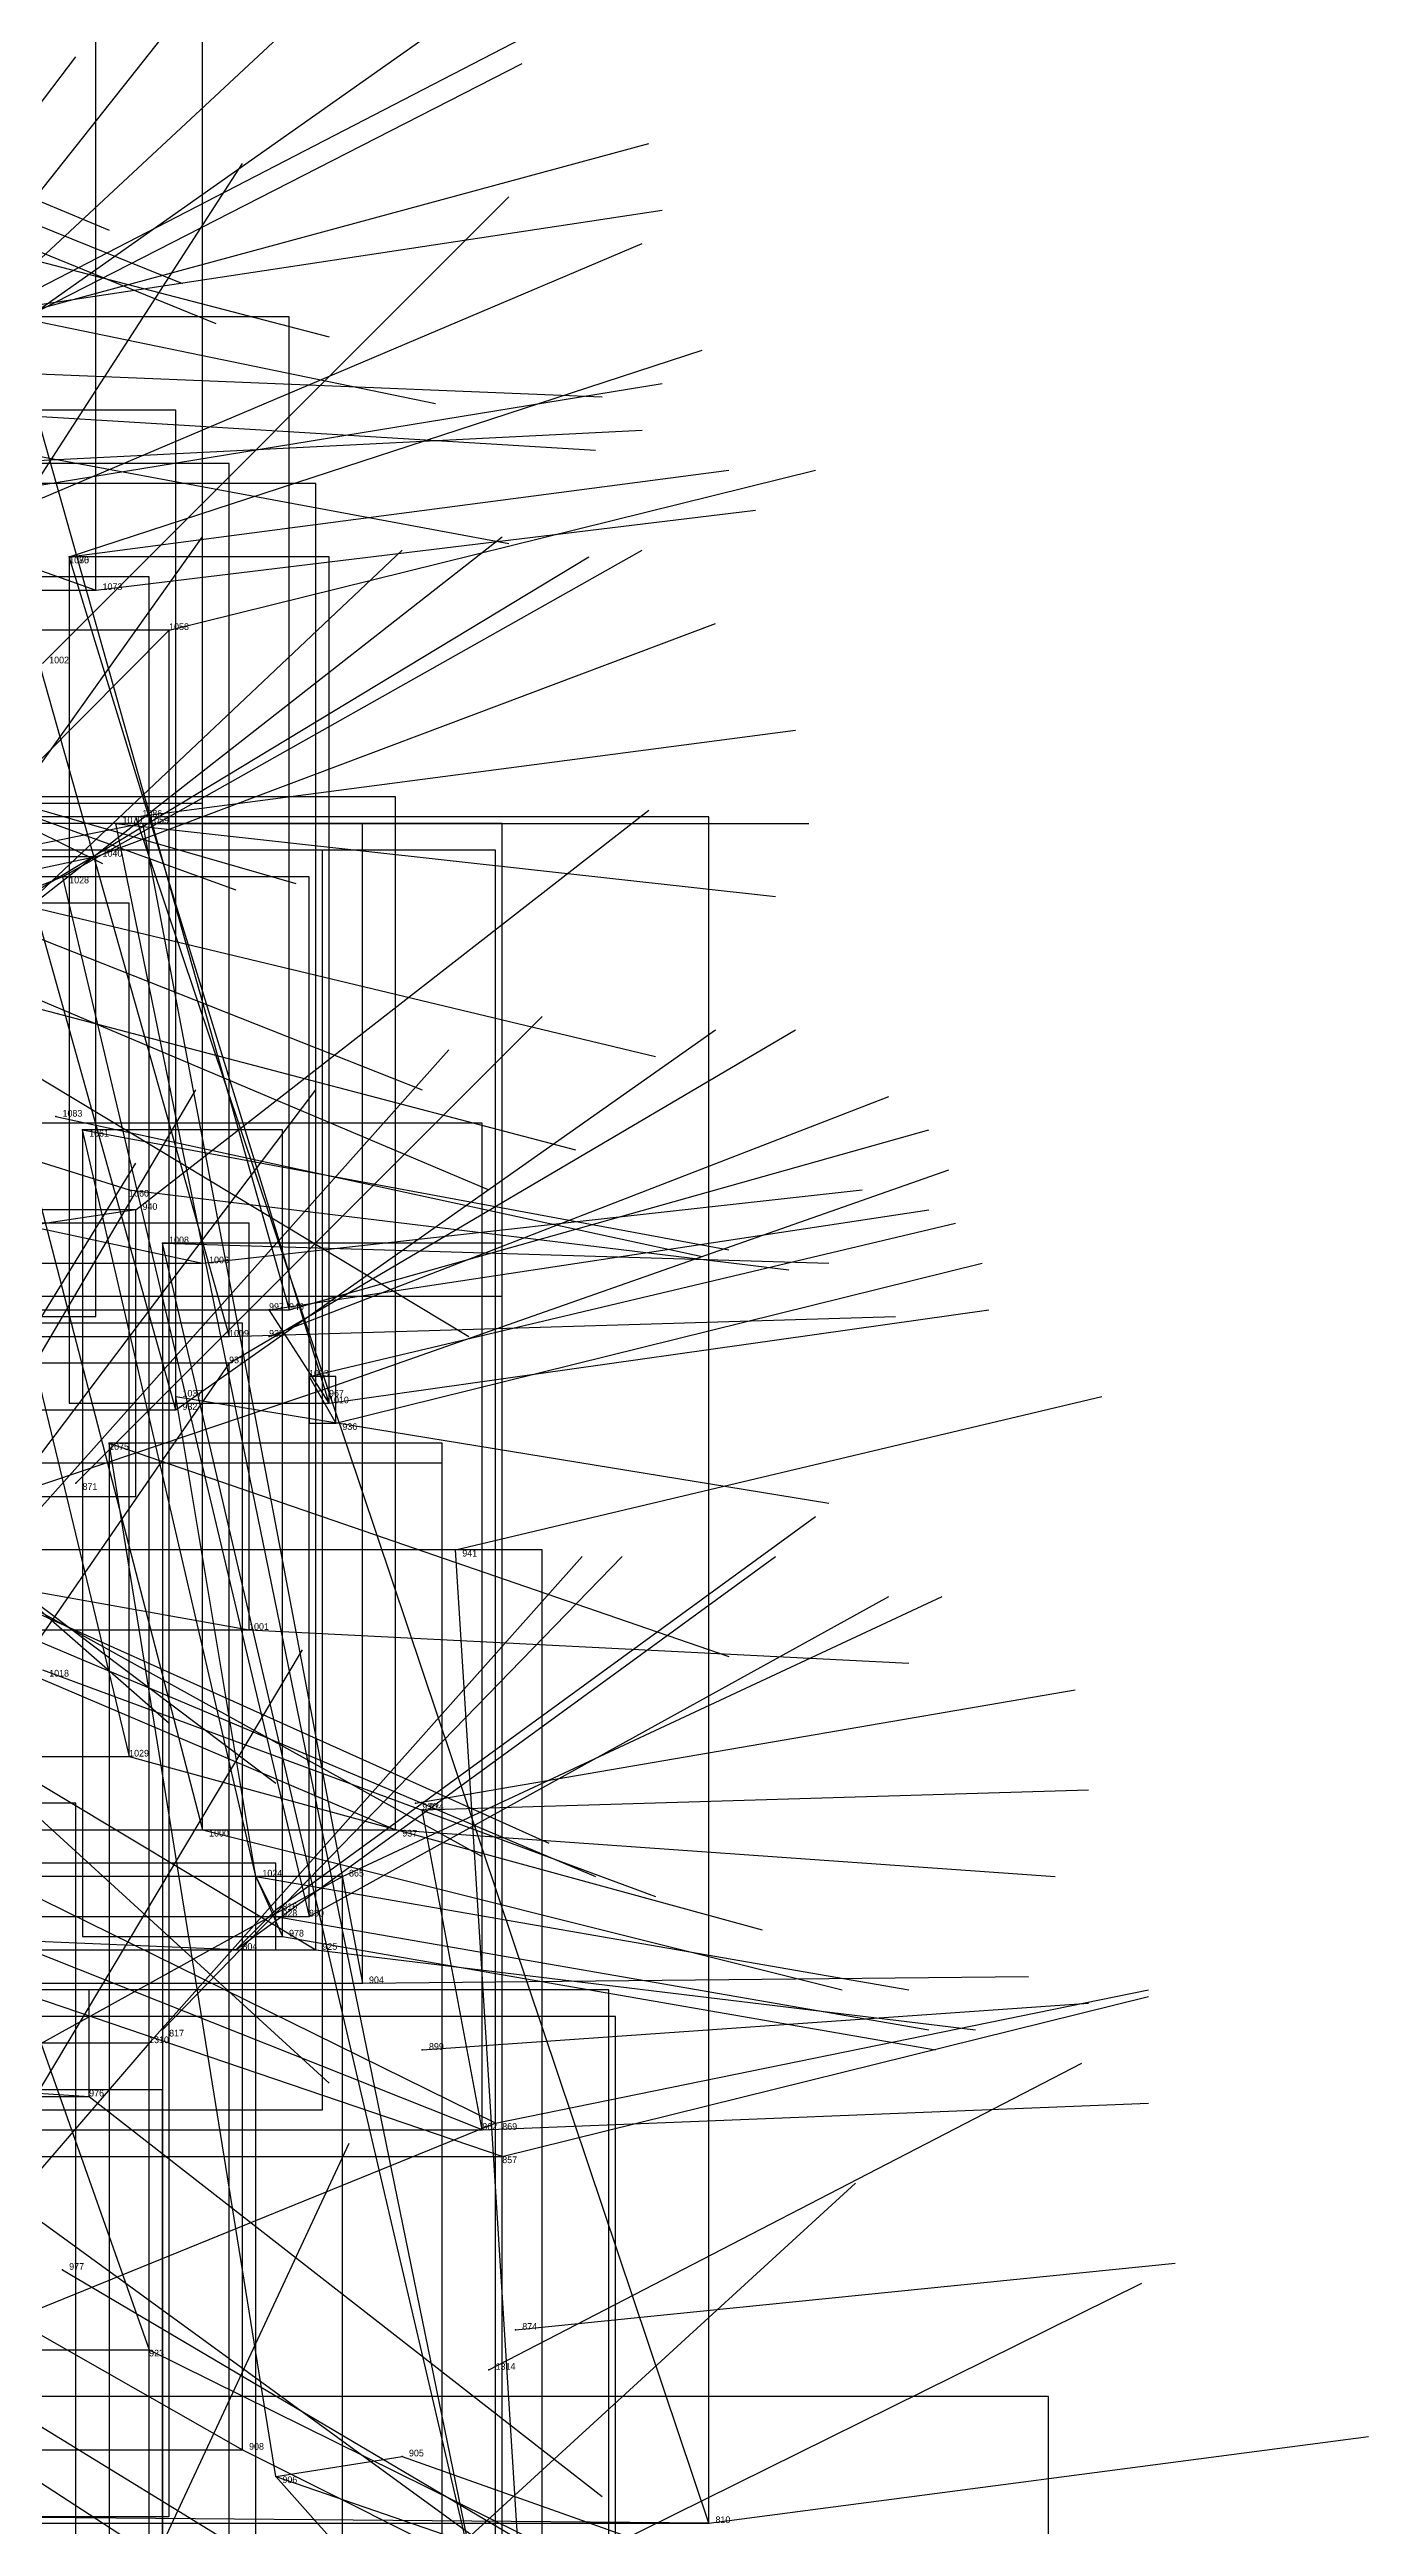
# Model space of a CAD drawing. Extents: x 59.1 to 70.8, y 600.3 to 605.1.
# Drawn here: x 68.3771 to 68.575, y 601.6475 to 602.0191 of the extents above; entities that cross this region are included whole.
import ezdxf

# ---------------------------------------------------------------- set-up
doc = ezdxf.new("R2010")
doc.units = 0
for name, color, linetype in [('Clients', 3, 'CONTINUOUS'), ('Facilities', 3, 'CONTINUOUS'), ('Facilities_lines', 3, 'CONTINUOUS'), ('Min_max_boxes', 1, 'CONTINUOUS'), ('Normals', 1, 'CONTINUOUS'), ('Source_points', 5, 'CONTINUOUS'), ('Text', 3, 'CONTINUOUS')]:
    doc.layers.add(name, color=color, linetype=linetype)

msp = doc.modelspace()

# ---------------------------------------------------------------- linework, layer by layer
at = {"layer": 'Clients', "color": 5}
for p in [(68.38, 601.943, 446.953), (68.384, 601.938, 446.892), (68.395, 601.932, 446.829), (68.39, 601.904, 446.768), (68.387, 601.903, 446.929), (68.382, 601.857, 446.818), (68.389, 601.848, 446.759), (68.394, 601.84, 446.702), (68.4, 601.837, 446.643), (68.41, 601.83, 446.579), (68.413, 601.83, 446.501), (68.404, 601.826, 446.662), (68.418, 601.818, 446.405), (68.396, 601.817, 446.747), (68.42, 601.813, 446.464), (68.386, 601.81, 446.829), (68.438, 601.794, 446.359), (68.407, 601.782, 446.52), (68.389, 601.763, 446.641), (68.433, 601.755, 446.363), (68.4, 601.752, 446.583), (68.429, 601.752, 446.444), (68.421, 601.745, 446.131), (68.411, 601.74, 445.995), (68.411, 601.739, 446.467), (68.412, 601.736, 446.532), (68.416, 601.739, 446.057), (68.417, 601.734, 446.408), (68.424, 601.729, 446.347), (68.383, 601.712, 446.627), (68.392, 601.674, 446.448), (68.406, 601.659, 446.391), (68.43, 601.658, 446.314)]:
    msp.add_point(p, dxfattribs=at)
at = {"layer": 'Facilities', "color": 3}
for p in [(68.38, 601.943, 446.834), (68.391, 601.903, 446.85), (68.384, 601.898, 446.694), (68.379, 601.895, 446.614), (68.378, 601.859, 446.877), (68.39, 601.845, 446.347), (68.41, 601.826, 446.422), (68.404, 601.822, 446.344), (68.416, 601.82, 446.523), (68.396, 601.815, 446.271), (68.419, 601.816, 446.582), (68.381, 601.804, 446.197), (68.432, 601.756, 446.286), (68.408, 601.745, 446.526), (68.405, 601.734, 445.98), (68.394, 601.722, 445.908), (68.392, 601.72, 445.829), (68.433, 601.719, 446.289), (68.442, 601.707, 446.23), (68.444, 601.708, 446.172), (68.445, 601.703, 446.113), (68.379, 601.686, 446.508), (68.447, 601.677, 446.068), (68.443, 601.671, 445.913), (68.411, 601.655, 446.333), (68.476, 601.648, 445.896)]:
    msp.add_point(p, dxfattribs=at)
at = {"layer": 'Facilities_lines', "color": 3}
for p, q in [((68.309, 602.103, 447.651), (68.4, 601.752, 446.583)), ((67.996, 602.075, 447.467), (68.384, 601.938, 446.892)), ((68.371, 601.979, 446.984), (68.413, 601.83, 446.501)), ((68.396, 601.815, 446.271), (68.354, 601.965, 446.752)), ((68.367, 601.957, 447.069), (68.404, 601.826, 446.662)), ((68.051, 601.954, 446.915), (68.417, 601.734, 446.408)), ((68.051, 601.954, 446.915), (68.389, 601.848, 446.759)), ((68.419, 601.816, 446.582), (68.38, 601.943, 446.953)), ((68.298, 601.94, 447.351), (68.392, 601.674, 446.448)), ((68.114, 601.649, 446.142), (68.395, 601.932, 446.829)), ((68.065, 601.907, 446.829), (68.429, 601.752, 446.444)), ((68.078, 601.906, 446.915), (68.4, 601.837, 446.643)), ((68.476, 601.648, 445.896), (68.39, 601.904, 446.768)), ((68.391, 601.903, 446.85), (68.073, 601.839, 446.671)), ((68.445, 601.62, 446.097), (68.387, 601.903, 446.929)), ((68.391, 601.903, 446.85), (68.424, 601.729, 446.347)), ((68.444, 601.708, 446.172), (68.056, 601.899, 446.899)), ((68.384, 601.898, 446.694), (68.061, 601.829, 446.867)), ((68.379, 601.895, 446.614), (68.087, 601.776, 446.802)), ((68.379, 601.895, 446.614), (68.416, 601.739, 446.057)), ((68.361, 601.879, 446.997), (68.389, 601.763, 446.641)), ((68.442, 601.707, 446.23), (68.062, 601.858, 446.744)), ((68.408, 601.745, 446.526), (68.382, 601.857, 446.818)), ((68.445, 601.62, 446.097), (68.078, 601.845, 446.594)), ((68.39, 601.845, 446.347), (68.101, 601.802, 446.886)), ((68.067, 601.843, 446.654), (68.407, 601.782, 446.52)), ((68.445, 601.622, 446.04), (68.394, 601.84, 446.702)), ((68.445, 601.703, 446.113), (68.065, 601.832, 446.804)), ((68.419, 601.816, 446.582), (68.41, 601.83, 446.579)), ((68.109, 601.828, 446.366), (68.406, 601.659, 446.391)), ((68.404, 601.822, 446.344), (68.146, 601.448, 445.749)), ((68.098, 601.71, 446.427), (68.418, 601.818, 446.405)), ((68.416, 601.82, 446.523), (68.42, 601.813, 446.464)), ((68.408, 601.745, 446.526), (68.396, 601.817, 446.747)), ((68.14, 601.807, 446.215), (68.402, 601.637, 446.406)), ((68.411, 601.655, 446.333), (68.386, 601.81, 446.829)), ((68.451, 601.587, 445.594), (68.438, 601.794, 446.359)), ((68.442, 601.707, 446.23), (68.433, 601.755, 446.363)), ((68.405, 601.734, 445.98), (68.093, 601.747, 446.706)), ((68.132, 601.585, 446.092), (68.421, 601.745, 446.131)), ((68.408, 601.745, 446.526), (68.412, 601.736, 446.532)), ((68.408, 601.745, 446.526), (68.411, 601.739, 446.467)), ((68.405, 601.734, 445.98), (68.411, 601.74, 445.995)), ((68.137, 601.728, 445.92), (68.383, 601.712, 446.627)), ((68.392, 601.72, 445.829), (68.182, 601.476, 445.993)), ((68.444, 601.708, 446.172), (68.122, 601.577, 445.775)), ((68.411, 601.655, 446.333), (68.43, 601.658, 446.314)), ((68.411, 601.655, 446.333), (68.436, 601.627, 446.155)), ((68.476, 601.648, 445.896), (68.119, 601.651, 446.078))]:
    msp.add_line(p, q, dxfattribs=at)
at = {"layer": 'Min_max_boxes', "color": 1}
for p, q in [((68.4, 601.752, 446.583), (68.4, 602.103, 446.583)), ((68.4, 601.752, 447.651), (68.4, 602.103, 447.651)), ((68.384, 601.938, 446.892), (68.384, 602.075, 446.892)), ((68.384, 601.938, 447.467), (68.384, 602.075, 447.467)), ((68.413, 601.979, 446.501), (68.017, 601.979, 446.501)), ((68.413, 601.979, 447.155), (68.017, 601.979, 447.155)), ((68.413, 601.83, 446.501), (68.413, 601.979, 446.501)), ((68.413, 601.83, 447.155), (68.413, 601.979, 447.155)), ((68.413, 601.979, 446.501), (68.413, 601.979, 447.155)), ((68.396, 601.965, 446.271), (68.354, 601.965, 446.271)), ((68.396, 601.965, 446.752), (68.354, 601.965, 446.752)), ((68.396, 601.815, 446.271), (68.396, 601.965, 446.271)), ((68.396, 601.815, 446.752), (68.396, 601.965, 446.752)), ((68.396, 601.965, 446.271), (68.396, 601.965, 446.752)), ((68.404, 601.957, 446.662), (68.367, 601.957, 446.662)), ((68.404, 601.957, 447.069), (68.367, 601.957, 447.069)), ((68.404, 601.826, 446.662), (68.404, 601.957, 446.662)), ((68.404, 601.826, 447.069), (68.404, 601.957, 447.069)), ((68.404, 601.957, 446.662), (68.404, 601.957, 447.069)), ((68.417, 601.954, 446.408), (68.051, 601.954, 446.408)), ((68.417, 601.954, 446.915), (68.051, 601.954, 446.915)), ((68.417, 601.734, 446.408), (68.417, 601.954, 446.408)), ((68.417, 601.734, 446.915), (68.417, 601.954, 446.915)), ((68.417, 601.954, 446.408), (68.417, 601.954, 446.915)), ((68.419, 601.943, 446.579), (68.38, 601.943, 446.579)), ((68.38, 601.943, 446.579), (68.38, 601.816, 446.579)), ((68.419, 601.943, 446.953), (68.38, 601.943, 446.953)), ((68.38, 601.943, 446.953), (68.38, 601.816, 446.953)), ((68.38, 601.943, 446.579), (68.38, 601.943, 446.953)), ((68.419, 601.816, 446.579), (68.419, 601.943, 446.579)), ((68.419, 601.816, 446.953), (68.419, 601.943, 446.953)), ((68.419, 601.943, 446.579), (68.419, 601.943, 446.953)), ((67.996, 601.938, 446.892), (68.384, 601.938, 446.892)), ((67.996, 601.938, 447.467), (68.384, 601.938, 447.467)), ((68.392, 601.94, 446.448), (68.298, 601.94, 446.448)), ((68.392, 601.94, 447.351), (68.298, 601.94, 447.351)), ((68.384, 601.938, 446.892), (68.384, 601.938, 447.467)), ((68.392, 601.674, 446.448), (68.392, 601.94, 446.448)), ((68.392, 601.674, 447.351), (68.392, 601.94, 447.351)), ((68.392, 601.94, 446.448), (68.392, 601.94, 447.351)), ((68.395, 601.932, 446.142), (68.114, 601.932, 446.142)), ((68.395, 601.932, 446.829), (68.114, 601.932, 446.829)), ((68.395, 601.649, 446.142), (68.395, 601.932, 446.142)), ((68.395, 601.649, 446.829), (68.395, 601.932, 446.829)), ((68.395, 601.932, 446.142), (68.395, 601.932, 446.829)), ((68.429, 601.907, 446.444), (68.065, 601.907, 446.444)), ((68.429, 601.907, 446.829), (68.065, 601.907, 446.829)), ((68.429, 601.752, 446.444), (68.429, 601.907, 446.444)), ((68.429, 601.752, 446.829), (68.429, 601.907, 446.829)), ((68.429, 601.907, 446.444), (68.429, 601.907, 446.829)), ((68.4, 601.906, 446.643), (68.078, 601.906, 446.643)), ((68.4, 601.906, 446.915), (68.078, 601.906, 446.915)), ((68.476, 601.904, 445.896), (68.119, 601.904, 445.896)), ((68.476, 601.904, 446.768), (68.119, 601.904, 446.768)), ((68.4, 601.837, 446.643), (68.4, 601.906, 446.643)), ((68.4, 601.837, 446.915), (68.4, 601.906, 446.915)), ((68.4, 601.906, 446.643), (68.4, 601.906, 446.915)), ((68.476, 601.648, 445.896), (68.476, 601.904, 445.896)), ((68.476, 601.648, 446.768), (68.476, 601.904, 446.768)), ((68.476, 601.904, 445.896), (68.476, 601.904, 446.768)), ((68.424, 601.903, 446.347), (68.073, 601.903, 446.347)), ((68.424, 601.903, 446.85), (68.073, 601.903, 446.85)), ((68.445, 601.903, 446.097), (68.078, 601.903, 446.097)), ((68.445, 601.903, 446.929), (68.078, 601.903, 446.929)), ((68.424, 601.729, 446.347), (68.424, 601.903, 446.347)), ((68.424, 601.729, 446.85), (68.424, 601.903, 446.85)), ((68.424, 601.903, 446.347), (68.424, 601.903, 446.85)), ((68.445, 601.62, 446.097), (68.445, 601.903, 446.097)), ((68.445, 601.62, 446.929), (68.445, 601.903, 446.929)), ((68.445, 601.903, 446.097), (68.445, 601.903, 446.929)), ((68.418, 601.899, 446.405), (68.054, 601.899, 446.405)), ((68.418, 601.899, 446.961), (68.054, 601.899, 446.961)), ((68.444, 601.899, 445.775), (68.056, 601.899, 445.775)), ((68.444, 601.899, 446.899), (68.056, 601.899, 446.899)), ((68.384, 601.898, 446.694), (68.061, 601.898, 446.694)), ((68.384, 601.898, 446.867), (68.061, 601.898, 446.867)), ((68.384, 601.829, 446.694), (68.384, 601.898, 446.694)), ((68.384, 601.829, 446.867), (68.384, 601.898, 446.867)), ((68.384, 601.898, 446.694), (68.384, 601.898, 446.867)), ((68.418, 601.71, 446.405), (68.418, 601.899, 446.405)), ((68.418, 601.71, 446.961), (68.418, 601.899, 446.961)), ((68.418, 601.899, 446.405), (68.418, 601.899, 446.961)), ((68.444, 601.577, 445.775), (68.444, 601.899, 445.775)), ((68.444, 601.577, 446.899), (68.444, 601.899, 446.899)), ((68.444, 601.899, 445.775), (68.444, 601.899, 446.899)), ((68.416, 601.895, 446.057), (68.087, 601.895, 446.057)), ((68.416, 601.895, 446.802), (68.087, 601.895, 446.802)), ((68.416, 601.739, 446.057), (68.416, 601.895, 446.057)), ((68.416, 601.739, 446.802), (68.416, 601.895, 446.802)), ((68.416, 601.895, 446.057), (68.416, 601.895, 446.802)), ((68.389, 601.891, 446.641), (68.361, 601.891, 446.641)), ((68.389, 601.891, 447.015), (68.361, 601.891, 447.015)), ((68.389, 601.763, 446.641), (68.389, 601.891, 446.641)), ((68.389, 601.763, 447.015), (68.389, 601.891, 447.015)), ((68.389, 601.891, 446.641), (68.389, 601.891, 447.015)), ((68.442, 601.858, 446.23), (68.062, 601.858, 446.23)), ((68.442, 601.858, 446.744), (68.062, 601.858, 446.744)), ((68.412, 601.857, 446.467), (68.382, 601.857, 446.467)), ((68.382, 601.857, 446.467), (68.382, 601.736, 446.467)), ((68.412, 601.857, 446.818), (68.382, 601.857, 446.818)), ((68.382, 601.857, 446.818), (68.382, 601.736, 446.818)), ((68.382, 601.857, 446.467), (68.382, 601.857, 446.818)), ((68.412, 601.736, 446.467), (68.412, 601.857, 446.467)), ((68.412, 601.736, 446.818), (68.412, 601.857, 446.818)), ((68.412, 601.857, 446.467), (68.412, 601.857, 446.818)), ((68.442, 601.707, 446.23), (68.442, 601.858, 446.23)), ((68.442, 601.707, 446.744), (68.442, 601.858, 446.744)), ((68.442, 601.858, 446.23), (68.442, 601.858, 446.744)), ((68.39, 601.845, 446.347), (68.101, 601.845, 446.347)), ((68.39, 601.845, 446.886), (68.101, 601.845, 446.886)), ((68.39, 601.802, 446.347), (68.39, 601.845, 446.347)), ((68.39, 601.802, 446.886), (68.39, 601.845, 446.886)), ((68.39, 601.845, 446.347), (68.39, 601.845, 446.886)), ((68.407, 601.843, 446.52), (68.067, 601.843, 446.52)), ((68.407, 601.843, 446.654), (68.067, 601.843, 446.654)), ((68.445, 601.84, 446.04), (68.394, 601.84, 446.04)), ((68.394, 601.84, 446.04), (68.394, 601.622, 446.04)), ((68.445, 601.84, 446.702), (68.394, 601.84, 446.702)), ((68.394, 601.84, 446.702), (68.394, 601.622, 446.702)), ((68.394, 601.84, 446.04), (68.394, 601.84, 446.702)), ((68.407, 601.782, 446.52), (68.407, 601.843, 446.52)), ((68.407, 601.782, 446.654), (68.407, 601.843, 446.654)), ((68.407, 601.843, 446.52), (68.407, 601.843, 446.654)), ((68.445, 601.622, 446.04), (68.445, 601.84, 446.04)), ((68.445, 601.622, 446.702), (68.445, 601.84, 446.702)), ((68.445, 601.84, 446.04), (68.445, 601.84, 446.702)), ((68.078, 601.837, 446.643), (68.4, 601.837, 446.643)), ((68.078, 601.837, 446.915), (68.4, 601.837, 446.915)), ((68.4, 601.837, 446.643), (68.4, 601.837, 446.915)), ((68.017, 601.83, 446.501), (68.413, 601.83, 446.501)), ((68.017, 601.83, 447.155), (68.413, 601.83, 447.155)), ((68.061, 601.829, 446.694), (68.384, 601.829, 446.694)), ((68.061, 601.829, 446.867), (68.384, 601.829, 446.867)), ((68.445, 601.832, 446.113), (68.065, 601.832, 446.113)), ((68.445, 601.832, 446.804), (68.065, 601.832, 446.804)), ((68.384, 601.829, 446.694), (68.384, 601.829, 446.867)), ((68.413, 601.83, 446.501), (68.413, 601.83, 447.155)), ((68.445, 601.703, 446.113), (68.445, 601.832, 446.113)), ((68.445, 601.703, 446.804), (68.445, 601.832, 446.804)), ((68.445, 601.832, 446.113), (68.445, 601.832, 446.804)), ((68.406, 601.828, 446.366), (68.109, 601.828, 446.366)), ((68.406, 601.828, 446.391), (68.109, 601.828, 446.391)), ((68.367, 601.826, 446.662), (68.404, 601.826, 446.662)), ((68.367, 601.826, 447.069), (68.404, 601.826, 447.069)), ((68.404, 601.826, 446.662), (68.404, 601.826, 447.069)), ((68.406, 601.659, 446.366), (68.406, 601.828, 446.366)), ((68.406, 601.659, 446.391), (68.406, 601.828, 446.391)), ((68.406, 601.828, 446.366), (68.406, 601.828, 446.391)), ((68.404, 601.822, 445.749), (68.146, 601.822, 445.749)), ((68.404, 601.822, 446.344), (68.146, 601.822, 446.344)), ((68.404, 601.448, 445.749), (68.404, 601.822, 445.749)), ((68.404, 601.448, 446.344), (68.404, 601.822, 446.344)), ((68.404, 601.822, 445.749), (68.404, 601.822, 446.344)), ((68.42, 601.82, 446.464), (68.416, 601.82, 446.464)), ((68.416, 601.82, 446.464), (68.416, 601.813, 446.464)), ((68.42, 601.82, 446.523), (68.416, 601.82, 446.523)), ((68.416, 601.82, 446.523), (68.416, 601.813, 446.523)), ((68.416, 601.82, 446.464), (68.416, 601.82, 446.523)), ((68.42, 601.813, 446.464), (68.42, 601.82, 446.464)), ((68.42, 601.813, 446.523), (68.42, 601.82, 446.523)), ((68.42, 601.82, 446.464), (68.42, 601.82, 446.523)), ((68.354, 601.815, 446.271), (68.396, 601.815, 446.271)), ((68.354, 601.815, 446.752), (68.396, 601.815, 446.752)), ((68.38, 601.816, 446.579), (68.419, 601.816, 446.579)), ((68.38, 601.816, 446.953), (68.419, 601.816, 446.953)), ((68.38, 601.816, 446.579), (68.38, 601.816, 446.953)), ((68.396, 601.815, 446.271), (68.396, 601.815, 446.752)), ((68.419, 601.816, 446.579), (68.419, 601.816, 446.953)), ((68.416, 601.813, 446.464), (68.42, 601.813, 446.464)), ((68.416, 601.813, 446.523), (68.42, 601.813, 446.523)), ((68.416, 601.813, 446.464), (68.416, 601.813, 446.523)), ((68.42, 601.813, 446.464), (68.42, 601.813, 446.523)), ((68.436, 601.807, 445.721), (68.14, 601.807, 445.721)), ((68.436, 601.807, 446.406), (68.14, 601.807, 446.406)), ((68.436, 601.81, 446.155), (68.386, 601.81, 446.155)), ((68.386, 601.81, 446.155), (68.386, 601.627, 446.155)), ((68.436, 601.81, 446.829), (68.386, 601.81, 446.829)), ((68.386, 601.81, 446.829), (68.386, 601.627, 446.829)), ((68.386, 601.81, 446.155), (68.386, 601.81, 446.829)), ((68.436, 601.627, 446.155), (68.436, 601.81, 446.155)), ((68.436, 601.627, 446.829), (68.436, 601.81, 446.829)), ((68.436, 601.81, 446.155), (68.436, 601.81, 446.829)), ((68.436, 601.462, 445.721), (68.436, 601.807, 445.721)), ((68.436, 601.462, 446.406), (68.436, 601.807, 446.406)), ((68.436, 601.807, 445.721), (68.436, 601.807, 446.406)), ((68.101, 601.802, 446.347), (68.39, 601.802, 446.347)), ((68.101, 601.802, 446.886), (68.39, 601.802, 446.886)), ((68.39, 601.802, 446.347), (68.39, 601.802, 446.886)), ((68.451, 601.794, 444.552), (68.118, 601.794, 444.552)), ((68.451, 601.794, 446.359), (68.118, 601.794, 446.359)), ((68.451, 601.083, 444.552), (68.451, 601.794, 444.552)), ((68.451, 601.083, 446.359), (68.451, 601.794, 446.359)), ((68.451, 601.794, 444.552), (68.451, 601.794, 446.359)), ((68.067, 601.782, 446.52), (68.407, 601.782, 446.52)), ((68.067, 601.782, 446.654), (68.407, 601.782, 446.654)), ((68.407, 601.782, 446.52), (68.407, 601.782, 446.654)), ((68.361, 601.763, 446.641), (68.389, 601.763, 446.641)), ((68.361, 601.763, 447.015), (68.389, 601.763, 447.015)), ((68.389, 601.763, 446.641), (68.389, 601.763, 447.015)), ((68.381, 601.756, 446.068), (68.327, 601.756, 446.068)), ((68.381, 601.756, 446.837), (68.327, 601.756, 446.837)), ((68.381, 601.516, 446.068), (68.381, 601.756, 446.068)), ((68.381, 601.516, 446.837), (68.381, 601.756, 446.837)), ((68.381, 601.756, 446.068), (68.381, 601.756, 446.837)), ((68.065, 601.752, 446.444), (68.429, 601.752, 446.444)), ((68.065, 601.752, 446.829), (68.429, 601.752, 446.829)), ((68.309, 601.752, 446.583), (68.4, 601.752, 446.583)), ((68.309, 601.752, 447.651), (68.4, 601.752, 447.651)), ((68.4, 601.752, 446.583), (68.4, 601.752, 447.651)), ((68.429, 601.752, 446.444), (68.429, 601.752, 446.829)), ((68.411, 601.747, 445.98), (68.093, 601.747, 445.98)), ((68.411, 601.747, 446.706), (68.093, 601.747, 446.706)), ((68.421, 601.745, 445.856), (68.13, 601.745, 445.856)), ((68.421, 601.745, 446.131), (68.13, 601.745, 446.131)), ((68.408, 601.745, 444.661), (68.242, 601.745, 444.661)), ((68.408, 601.745, 445.762), (68.242, 601.745, 445.762)), ((68.408, 600.985, 444.661), (68.408, 601.745, 444.661)), ((68.408, 600.985, 445.762), (68.408, 601.745, 445.762)), ((68.408, 601.745, 444.661), (68.408, 601.745, 445.762)), ((68.411, 601.734, 445.98), (68.411, 601.747, 445.98)), ((68.411, 601.734, 446.706), (68.411, 601.747, 446.706)), ((68.411, 601.747, 445.98), (68.411, 601.747, 446.706)), ((68.421, 601.508, 445.856), (68.421, 601.745, 445.856)), ((68.421, 601.508, 446.131), (68.421, 601.745, 446.131)), ((68.421, 601.745, 445.856), (68.421, 601.745, 446.131)), ((68.087, 601.739, 446.057), (68.416, 601.739, 446.057)), ((68.087, 601.739, 446.802), (68.416, 601.739, 446.802)), ((68.382, 601.736, 446.467), (68.412, 601.736, 446.467)), ((68.382, 601.736, 446.818), (68.412, 601.736, 446.818)), ((68.382, 601.736, 446.467), (68.382, 601.736, 446.818)), ((68.412, 601.736, 446.467), (68.412, 601.736, 446.818)), ((68.416, 601.739, 446.057), (68.416, 601.739, 446.802)), ((68.051, 601.734, 446.408), (68.417, 601.734, 446.408)), ((68.051, 601.734, 446.915), (68.417, 601.734, 446.915)), ((68.093, 601.734, 445.98), (68.411, 601.734, 445.98)), ((68.093, 601.734, 446.706), (68.411, 601.734, 446.706)), ((68.411, 601.734, 445.98), (68.411, 601.734, 446.706)), ((68.417, 601.734, 446.408), (68.417, 601.734, 446.915)), ((68.073, 601.729, 446.347), (68.424, 601.729, 446.347)), ((68.073, 601.729, 446.85), (68.424, 601.729, 446.85)), ((68.424, 601.729, 446.347), (68.424, 601.729, 446.85)), ((68.461, 601.728, 445.032), (68.123, 601.728, 445.032)), ((68.461, 601.728, 446.023), (68.123, 601.728, 446.023)), ((68.383, 601.728, 445.92), (68.137, 601.728, 445.92)), ((68.383, 601.728, 446.627), (68.137, 601.728, 446.627)), ((68.383, 601.712, 445.92), (68.383, 601.728, 445.92)), ((68.383, 601.712, 446.627), (68.383, 601.728, 446.627)), ((68.383, 601.728, 445.92), (68.383, 601.728, 446.627)), ((68.461, 601.266, 445.032), (68.461, 601.728, 445.032)), ((68.461, 601.266, 446.023), (68.461, 601.728, 446.023)), ((68.461, 601.728, 445.032), (68.461, 601.728, 446.023)), ((68.462, 601.724, 445.452), (68.114, 601.724, 445.452)), ((68.462, 601.724, 446.228), (68.114, 601.724, 446.228)), ((68.462, 601.519, 445.452), (68.462, 601.724, 445.452)), ((68.462, 601.519, 446.228), (68.462, 601.724, 446.228)), ((68.462, 601.724, 445.452), (68.462, 601.724, 446.228)), ((68.392, 601.72, 445.829), (68.182, 601.72, 445.829)), ((68.392, 601.72, 445.993), (68.182, 601.72, 445.993)), ((68.392, 601.476, 445.829), (68.392, 601.72, 445.829)), ((68.392, 601.476, 445.993), (68.392, 601.72, 445.993)), ((68.392, 601.72, 445.829), (68.392, 601.72, 445.993)), ((68.054, 601.71, 446.405), (68.418, 601.71, 446.405)), ((68.054, 601.71, 446.961), (68.418, 601.71, 446.961)), ((68.137, 601.712, 445.92), (68.383, 601.712, 445.92)), ((68.137, 601.712, 446.627), (68.383, 601.712, 446.627)), ((68.394, 601.713, 445.779), (68.354, 601.713, 445.779)), ((68.394, 601.713, 446.684), (68.354, 601.713, 446.684)), ((68.383, 601.712, 445.92), (68.383, 601.712, 446.627)), ((68.394, 601.42, 445.779), (68.394, 601.713, 445.779)), ((68.394, 601.42, 446.684), (68.394, 601.713, 446.684)), ((68.394, 601.713, 445.779), (68.394, 601.713, 446.684)), ((68.418, 601.71, 446.405), (68.418, 601.71, 446.961)), ((68.062, 601.707, 446.23), (68.442, 601.707, 446.23)), ((68.062, 601.707, 446.744), (68.442, 601.707, 446.744)), ((68.442, 601.707, 446.23), (68.442, 601.707, 446.744)), ((68.065, 601.703, 446.113), (68.445, 601.703, 446.113)), ((68.065, 601.703, 446.804), (68.445, 601.703, 446.804)), ((68.445, 601.703, 446.113), (68.445, 601.703, 446.804)), ((68.298, 601.674, 446.448), (68.392, 601.674, 446.448)), ((68.298, 601.674, 447.351), (68.392, 601.674, 447.351)), ((68.392, 601.674, 446.448), (68.392, 601.674, 447.351)), ((68.527, 601.667, 444.234), (68.14, 601.667, 444.234)), ((68.527, 601.667, 445.81), (68.14, 601.667, 445.81)), ((68.527, 600.957, 444.234), (68.527, 601.667, 444.234)), ((68.527, 600.957, 445.81), (68.527, 601.667, 445.81)), ((68.527, 601.667, 444.234), (68.527, 601.667, 445.81)), ((68.109, 601.659, 446.366), (68.406, 601.659, 446.366)), ((68.109, 601.659, 446.391), (68.406, 601.659, 446.391)), ((68.406, 601.659, 446.366), (68.406, 601.659, 446.391)), ((68.114, 601.649, 446.142), (68.395, 601.649, 446.142)), ((68.114, 601.649, 446.829), (68.395, 601.649, 446.829)), ((68.119, 601.648, 445.896), (68.476, 601.648, 445.896)), ((68.119, 601.648, 446.768), (68.476, 601.648, 446.768)), ((68.395, 601.649, 446.142), (68.395, 601.649, 446.829)), ((68.476, 601.648, 445.896), (68.476, 601.648, 446.768))]:
    msp.add_line(p, q, dxfattribs=at)
at = {"layer": 'Normals', "color": 1}
for p, q in [((68.295, 602.03, 447.545), (68.386, 601.992, 447.562)), ((68.337, 601.949, 446.599), (68.398, 602.026, 446.579)), ((68.347, 601.961, 446.674), (68.419, 602.028, 446.658)), ((68.371, 601.981, 446.902), (68.46, 602.027, 446.898)), ((68.354, 601.965, 446.752), (68.435, 602.022, 446.737)), ((68.305, 602.021, 447.488), (68.397, 601.984, 447.503)), ((68.311, 602.015, 447.426), (68.402, 601.978, 447.445)), ((68.321, 601.939, 446.529), (68.381, 602.018, 446.514)), ((68.36, 601.972, 446.829), (68.448, 602.017, 446.815)), ((68.371, 601.979, 446.984), (68.467, 602.005, 446.99)), ((68.323, 602.001, 447.368), (68.419, 601.976, 447.384)), ((68.353, 601.92, 446.375), (68.406, 602.002, 446.353)), ((68.376, 601.927, 446.525), (68.446, 601.997, 446.511)), ((68.37, 601.98, 447.065), (68.469, 601.995, 447.071)), ((68.374, 601.951, 446.773), (68.466, 601.99, 446.766)), ((68.338, 601.986, 447.249), (68.435, 601.966, 447.264)), ((68.38, 601.943, 446.834), (68.475, 601.974, 446.829)), ((68.361, 601.971, 447.15), (68.46, 601.967, 447.166)), ((68.371, 601.953, 447.012), (68.469, 601.969, 447.024)), ((68.349, 601.963, 447.236), (68.446, 601.945, 447.255)), ((68.36, 601.965, 447.129), (68.459, 601.959, 447.144)), ((68.367, 601.957, 447.069), (68.466, 601.962, 447.079)), ((68.38, 601.943, 446.953), (68.479, 601.956, 446.96)), ((68.395, 601.932, 446.829), (68.492, 601.956, 446.825)), ((68.384, 601.938, 446.892), (68.483, 601.95, 446.894)), ((68.343, 601.866, 446.312), (68.4, 601.946, 446.29)), ((68.359, 601.877, 446.384), (68.43, 601.944, 446.363)), ((68.367, 601.885, 446.462), (68.445, 601.946, 446.452)), ((68.379, 601.895, 446.614), (68.466, 601.944, 446.606)), ((68.372, 601.891, 446.537), (68.458, 601.943, 446.532)), ((68.298, 601.94, 447.351), (68.385, 601.897, 447.375)), ((68.384, 601.898, 446.694), (68.477, 601.933, 446.689)), ((68.314, 601.926, 447.292), (68.405, 601.893, 447.317)), ((68.32, 601.921, 447.234), (68.414, 601.894, 447.254)), ((68.39, 601.904, 446.768), (68.489, 601.917, 446.766)), ((68.39, 601.845, 446.347), (68.467, 601.905, 446.328)), ((68.387, 601.903, 446.929), (68.486, 601.892, 446.942)), ((68.391, 601.903, 446.85), (68.491, 601.903, 446.855)), ((68.342, 601.899, 447.115), (68.433, 601.863, 447.137)), ((68.372, 601.891, 447.015), (68.468, 601.868, 447.033)), ((68.353, 601.886, 447.056), (68.443, 601.848, 447.077)), ((68.361, 601.879, 446.997), (68.456, 601.854, 447.014)), ((68.357, 601.876, 447.104), (68.44, 601.826, 447.127)), ((68.381, 601.804, 446.197), (68.451, 601.874, 446.18)), ((68.396, 601.815, 446.271), (68.477, 601.872, 446.254)), ((68.404, 601.822, 446.344), (68.489, 601.872, 446.329)), ((68.371, 601.795, 446.123), (68.437, 601.869, 446.109)), ((68.349, 601.778, 445.973), (68.399, 601.863, 445.956)), ((68.358, 601.785, 446.048), (68.417, 601.863, 446.027)), ((68.378, 601.859, 446.877), (68.475, 601.838, 446.888)), ((68.41, 601.826, 446.422), (68.503, 601.862, 446.42)), ((68.382, 601.857, 446.818), (68.479, 601.839, 446.832)), ((68.413, 601.83, 446.501), (68.509, 601.857, 446.506)), ((68.339, 601.769, 445.899), (68.39, 601.852, 445.878)), ((68.389, 601.848, 446.759), (68.488, 601.836, 446.766)), ((68.4, 601.837, 446.643), (68.499, 601.848, 446.65)), ((68.418, 601.818, 446.405), (68.512, 601.851, 446.406)), ((68.41, 601.83, 446.579), (68.509, 601.845, 446.587)), ((68.394, 601.84, 446.702), (68.494, 601.837, 446.709)), ((68.416, 601.82, 446.523), (68.513, 601.843, 446.528)), ((68.42, 601.813, 446.464), (68.517, 601.837, 446.47)), ((68.323, 601.831, 447.053), (68.395, 601.768, 447.082)), ((68.404, 601.826, 446.662), (68.504, 601.829, 446.671)), ((68.419, 601.816, 446.582), (68.518, 601.83, 446.591)), ((68.334, 601.817, 446.995), (68.411, 601.759, 447.022)), ((68.396, 601.817, 446.747), (68.494, 601.801, 446.76)), ((68.438, 601.794, 446.359), (68.535, 601.817, 446.352)), ((68.386, 601.81, 446.829), (68.479, 601.778, 446.847)), ((68.411, 601.74, 445.995), (68.492, 601.799, 445.989)), ((68.357, 601.795, 446.877), (68.442, 601.748, 446.901)), ((68.392, 601.72, 445.829), (68.457, 601.793, 445.809)), ((68.394, 601.722, 445.908), (68.463, 601.793, 445.895)), ((68.405, 601.734, 445.98), (68.486, 601.793, 445.974)), ((68.363, 601.79, 446.819), (68.452, 601.75, 446.841)), ((68.416, 601.739, 446.057), (68.503, 601.787, 446.05)), ((68.421, 601.745, 446.131), (68.511, 601.787, 446.123)), ((68.369, 601.783, 446.759), (68.459, 601.745, 446.779)), ((68.407, 601.782, 446.52), (68.506, 601.777, 446.53)), ((68.349, 601.778, 446.929), (68.419, 601.714, 446.96)), ((68.366, 601.697, 445.684), (68.415, 601.779, 445.654)), ((68.376, 601.776, 446.702), (68.468, 601.742, 446.723)), ((68.432, 601.756, 446.286), (68.531, 601.773, 446.285)), ((68.389, 601.763, 446.641), (68.484, 601.737, 446.659)), ((68.433, 601.755, 446.363), (68.533, 601.758, 446.366)), ((68.4, 601.752, 446.583), (68.496, 601.728, 446.599)), ((68.429, 601.752, 446.444), (68.528, 601.745, 446.451)), ((68.408, 601.745, 446.526), (68.506, 601.728, 446.539)), ((68.411, 601.739, 446.467), (68.509, 601.722, 446.477)), ((68.412, 601.736, 446.532), (68.51, 601.719, 446.545)), ((68.417, 601.734, 446.408), (68.516, 601.722, 446.419)), ((68.424, 601.729, 446.347), (68.524, 601.73, 446.353)), ((68.433, 601.719, 446.289), (68.533, 601.726, 446.291)), ((68.444, 601.708, 446.172), (68.542, 601.728, 446.172)), ((68.445, 601.703, 446.113), (68.542, 601.727, 446.112)), ((68.443, 601.671, 445.913), (68.532, 601.717, 445.907)), ((68.383, 601.712, 446.627), (68.46, 601.652, 446.648)), ((68.442, 601.707, 446.23), (68.542, 601.711, 446.234)), ((68.381, 601.617, 445.296), (68.422, 601.705, 445.272)), ((68.427, 601.634, 445.443), (68.498, 601.699, 445.417)), ((68.372, 601.696, 446.565), (68.449, 601.64, 446.594)), ((68.379, 601.686, 446.508), (68.462, 601.637, 446.535)), ((68.447, 601.677, 446.068), (68.546, 601.687, 446.077)), ((68.452, 601.64, 445.595), (68.541, 601.684, 445.585)), ((68.392, 601.674, 446.448), (68.479, 601.631, 446.47)), ((68.406, 601.659, 446.391), (68.494, 601.615, 446.41)), ((68.43, 601.658, 446.314), (68.523, 601.625, 446.331)), ((68.476, 601.648, 445.896), (68.575, 601.661, 445.895)), ((68.411, 601.655, 446.333), (68.504, 601.623, 446.349))]:
    msp.add_line(p, q, dxfattribs=at)
at = {"layer": 'Source_points', "color": 5}
for p in [(68.38, 601.943, 446.953), (68.38, 601.943, 446.834), (68.384, 601.938, 446.892), (68.395, 601.932, 446.829), (68.39, 601.904, 446.768), (68.387, 601.903, 446.929), (68.391, 601.903, 446.85), (68.384, 601.898, 446.694), (68.379, 601.895, 446.614), (68.378, 601.859, 446.877), (68.382, 601.857, 446.818), (68.389, 601.848, 446.759), (68.39, 601.845, 446.347), (68.394, 601.84, 446.702), (68.4, 601.837, 446.643), (68.41, 601.83, 446.579), (68.413, 601.83, 446.501), (68.404, 601.826, 446.662), (68.41, 601.826, 446.422), (68.404, 601.822, 446.344), (68.416, 601.82, 446.523), (68.418, 601.818, 446.405), (68.396, 601.817, 446.747), (68.396, 601.815, 446.271), (68.419, 601.816, 446.582), (68.42, 601.813, 446.464), (68.386, 601.81, 446.829), (68.381, 601.804, 446.197), (68.438, 601.794, 446.359), (68.407, 601.782, 446.52), (68.389, 601.763, 446.641), (68.432, 601.756, 446.286), (68.433, 601.755, 446.363), (68.4, 601.752, 446.583), (68.429, 601.752, 446.444), (68.408, 601.745, 446.526), (68.421, 601.745, 446.131), (68.411, 601.74, 445.995), (68.411, 601.739, 446.467), (68.412, 601.736, 446.532), (68.416, 601.739, 446.057), (68.405, 601.734, 445.98), (68.417, 601.734, 446.408), (68.424, 601.729, 446.347), (68.394, 601.722, 445.908), (68.392, 601.72, 445.829), (68.433, 601.719, 446.289), (68.383, 601.712, 446.627), (68.442, 601.707, 446.23), (68.444, 601.708, 446.172), (68.445, 601.703, 446.113), (68.379, 601.686, 446.508), (68.447, 601.677, 446.068), (68.392, 601.674, 446.448), (68.443, 601.671, 445.913), (68.406, 601.659, 446.391), (68.43, 601.658, 446.314), (68.411, 601.655, 446.333), (68.476, 601.648, 445.896)]:
    msp.add_point(p, dxfattribs=at)

# ---------------------------------------------------------------- texts
at = {"layer": 'Text', "color": 3}
for s, p in [('1076', (68.38, 601.942, 446.953)), ('1080', (68.38, 601.942, 446.834)), ('1073', (68.385, 601.938, 446.892)), ('1058', (68.395, 601.932, 446.829)), ('1002', (68.377, 601.927, 446.525)), ('1079', (68.388, 601.903, 446.929)), ('1086', (68.391, 601.904, 446.768)), ('1059', (68.392, 601.903, 446.85)), ('1040', (68.385, 601.898, 446.694)), ('1028', (68.38, 601.894, 446.614)), ('1083', (68.379, 601.859, 446.877)), ('1061', (68.383, 601.856, 446.818)), ('1060', (68.389, 601.847, 446.759)), ('940', (68.391, 601.845, 446.347)), ('1008', (68.395, 601.84, 446.702)), ('1006', (68.401, 601.837, 446.643)), ('997', (68.41, 601.83, 446.579)), ('946', (68.413, 601.83, 446.501)), ('1009', (68.404, 601.826, 446.662)), ('935', (68.41, 601.826, 446.422)), ('931', (68.404, 601.822, 446.344)), ('1037', (68.397, 601.817, 446.747)), ('1003', (68.416, 601.82, 446.523)), ('967', (68.419, 601.817, 446.405)), ('932', (68.397, 601.815, 446.271)), ('1010', (68.419, 601.816, 446.582)), ('936', (68.421, 601.812, 446.464)), ('1075', (68.386, 601.809, 446.829)), ('871', (68.382, 601.803, 446.197)), ('941', (68.439, 601.793, 446.359)), ('1001', (68.407, 601.782, 446.52)), ('1018', (68.377, 601.775, 446.702)), ('1029', (68.389, 601.763, 446.641)), ('930', (68.433, 601.755, 446.286)), ('934', (68.434, 601.755, 446.363)), ('1000', (68.401, 601.751, 446.583)), ('937', (68.43, 601.751, 446.444)), ('1024', (68.409, 601.745, 446.526)), ('865', (68.422, 601.745, 446.131)), ('816', (68.412, 601.74, 445.995)), ('928', (68.412, 601.739, 446.467)), ('850', (68.416, 601.739, 446.057)), ('978', (68.413, 601.736, 446.532)), ('804', (68.406, 601.734, 445.98)), ('925', (68.418, 601.734, 446.408)), ('904', (68.425, 601.729, 446.347)), ('1310', (68.392, 601.72, 445.829)), ('817', (68.395, 601.721, 445.908)), ('899', (68.434, 601.719, 446.289)), ('976', (68.383, 601.712, 446.627)), ('862', (68.442, 601.707, 446.23)), ('869', (68.445, 601.707, 446.172)), ('857', (68.445, 601.702, 446.113)), ('977', (68.38, 601.686, 446.508)), ('874', (68.448, 601.677, 446.068)), ('923', (68.392, 601.673, 446.448)), ('1314', (68.444, 601.671, 445.913)), ('908', (68.407, 601.659, 446.391)), ('905', (68.431, 601.658, 446.314)), ('906', (68.412, 601.654, 446.333)), ('810', (68.477, 601.648, 445.896))]:
    msp.add_text(s, height=0.001, dxfattribs=at).set_placement(p)

doc.saveas('drawing.dxf')
